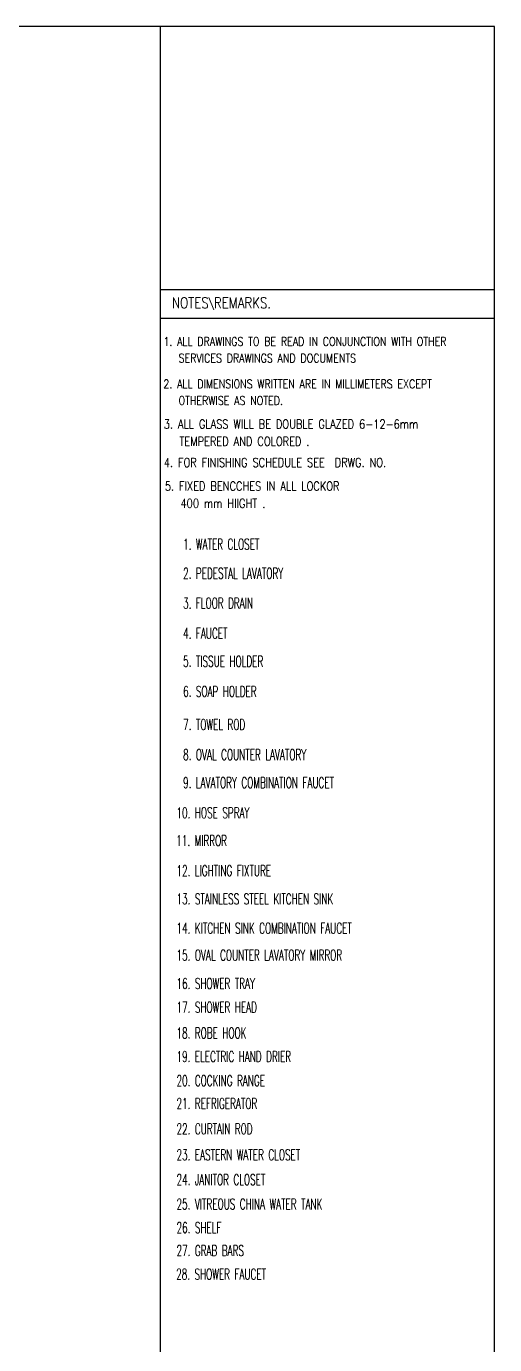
# Model space of a CAD drawing. Extents: x 417682.6 to 417711.5, y 43441 to 43460.9.
# Drawn here: x 417706.88 to 417710.93, y 43449.5 to 43460.9 of the extents above; entities that cross this region are included whole.
import ezdxf

# ---------------------------------------------------------------- set-up
doc = ezdxf.new("R2010")
doc.units = 0
doc.header["$MEASUREMENT"] = 0
for name, color, linetype in [('SH', 1, 'CONTINUOUS'), ('TITLE', 6, 'CONTINUOUS'), ('TXT', 2, 'CONTINUOUS')]:
    doc.layers.add(name, color=color, linetype=linetype)
doc.styles.add('ROMANS', font='ROMANS.shx', dxfattribs={"width": 0.6})

msp = doc.modelspace()

# ---------------------------------------------------------------- linework, layer by layer
at = {"layer": 'SH'}
for p, q in [((417708.0454, 43440.9766), (417708.0454, 43454.8266)), ((417710.9329, 43440.9766), (417710.9329, 43454.8266))]:
    msp.add_line(p, q, dxfattribs=at)
at = {"layer": 'TITLE'}
for p, q in [((417710.9329, 43460.9016), (417682.6079, 43460.9016)), ((417708.0454, 43440.9766), (417708.0454, 43460.9016)), ((417710.9329, 43440.9766), (417710.9329, 43460.9016)), ((417708.0457, 43458.626), (417710.9339, 43458.626)), ((417708.0457, 43458.376), (417710.9339, 43458.376))]:
    msp.add_line(p, q, dxfattribs=at)

# ---------------------------------------------------------------- texts
at = {"layer": 'TXT', "style": 'ROMANS'}
for s, height, width, p in [('NOTES\\REMARKS.', 0.093774, 0.8, (417708.1426, 43458.4631)), ('1. WATER CLOSET', 0.093306, 0.6, (417708.2397, 43456.3751)), ('2. PEDESTAL LAVATORY', 0.093306, 0.6, (417708.2397, 43456.1227)), ('3. FLOOR DRAIN', 0.093306, 0.6, (417708.2397, 43455.8646)), ('4. FAUCET', 0.09331, 0.6, (417708.2397, 43455.6043)), ('5. TISSUE HOLDER', 0.093306, 0.6, (417708.2397, 43455.3613)), ('6. SOAP HOLDER', 0.093306, 0.6, (417708.2397, 43455.101)), ('7. TOWEL ROD', 0.093306, 0.6, (417708.2397, 43454.8146)), ('8. OVAL COUNTER LAVATORY', 0.093306, 0.6, (417708.2397, 43454.5543)), ('9. LAVATORY COMBINATION FAUCET', 0.093306, 0.6, (417708.2397, 43454.3113)), ('10. HOSE SPRAY', 0.093306, 0.6, (417708.1827, 43454.051)), ('11. MIRROR', 0.09331, 0.6, (417708.1804, 43453.8104)), ('12. LIGHTING FIXTURE', 0.093306, 0.6, (417708.1827, 43453.5501)), ('13. STAINLESS STEEL KITCHEN SINK', 0.093306, 0.6, (417708.1827, 43453.3059)), ('14. KITCHEN SINK COMBINATION FAUCET', 0.093306, 0.6, (417708.1827, 43453.0528)), ('15. OVAL COUNTER LAVATORY MIRROR', 0.093306, 0.6, (417708.1827, 43452.8194)), ('16. SHOWER TRAY', 0.093306, 0.6, (417708.1827, 43452.5742)), ('17. SHOWER HEAD', 0.093306, 0.6, (417708.1827, 43452.3691)), ('18. ROBE HOOK', 0.093306, 0.6, (417708.1827, 43452.1456)), ('19. ELECTRIC HAND DRIER', 0.093306, 0.6, (417708.1827, 43451.9422)), ('20. COCKING RANGE', 0.093306, 0.6, (417708.1827, 43451.733)), ('21. REFRIGERATOR', 0.093306, 0.6, (417708.1827, 43451.5357)), ('22. CURTAIN ROD', 0.093306, 0.6, (417708.1827, 43451.3165)), ('23. EASTERN WATER CLOSET', 0.093306, 0.6, (417708.1827, 43451.0919)), ('24. JANITOR CLOSET', 0.093306, 0.6, (417708.1827, 43450.8773)), ('25. VITREOUS CHINA WATER TANK', 0.093306, 0.6, (417708.1827, 43450.6654)), ('26. SHELF', 0.09331, 0.6, (417708.1827, 43450.4617)), ('27. GRAB BARS', 0.093306, 0.6, (417708.1827, 43450.2634)), ('28. SHOWER FAUCET', 0.093306, 0.6, (417708.1798, 43450.0595))]:
    msp.add_text(s, height=height, dxfattribs=dict(at, width=width)).set_placement(p)
at = {"layer": 'TXT', "color": 2, "style": 'ROMANS', "width": 0.8}
for s, height, p in [('1. ALL DRAWINGS TO BE READ IN CONJUNCTION WITH OTHER ', 0.075019, (417708.0691, 43458.1378)), ('SERVICES DRAWINGS AND DOCUMENTS', 0.075019, (417708.2001, 43457.9939)), ('2. ALL DIMENSIONS WRITTEN ARE IN MILLIMETERS EXCEPT', 0.075019, (417708.0691, 43457.7705)), ('OTHERWISE AS NOTED.', 0.075019, (417708.2001, 43457.6265)), ('3. ALL GLASS WILL BE DOUBLE GLAZED 6-12-6mm ', 0.077723, (417708.0722, 43457.4215)), ('TEMPERED AND COLORED .', 0.077723, (417708.2079, 43457.2724)), ('4. FOR FINISHING SCHEDULE SEE  DRWG. NO. ', 0.077723, (417708.0722, 43457.0892)), ('5. FIXED BENCCHES IN ALL LOCKOR', 0.077723, (417708.0814, 43456.8848)), ('400 mm HIIGHT .', 0.077723, (417708.2171, 43456.7357))]:
    msp.add_text(s, height=height, dxfattribs=at).set_placement(p)

doc.saveas('drawing.dxf')
